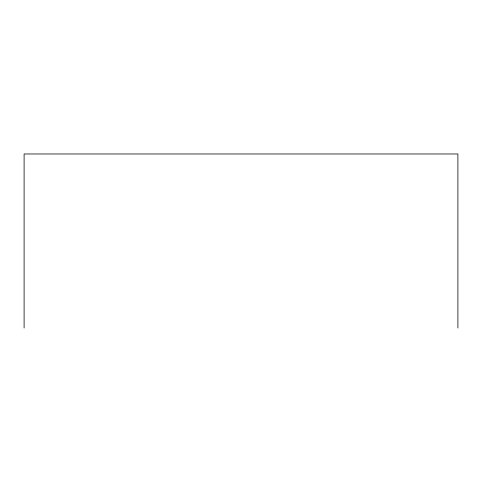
<?xml version="1.0" encoding="UTF-8"?>
<svg xmlns="http://www.w3.org/2000/svg" width="482" height="482" viewBox="0 0 482 482"><rect width="100%" height="100%" fill="white"/><g stroke="black" fill="none" stroke-linecap="round" stroke-linejoin="round"><path stroke-width="0.72" d="M457.9 328.025L457.9 153.975L24.1 153.975L24.1 328.025"/></g></svg>
